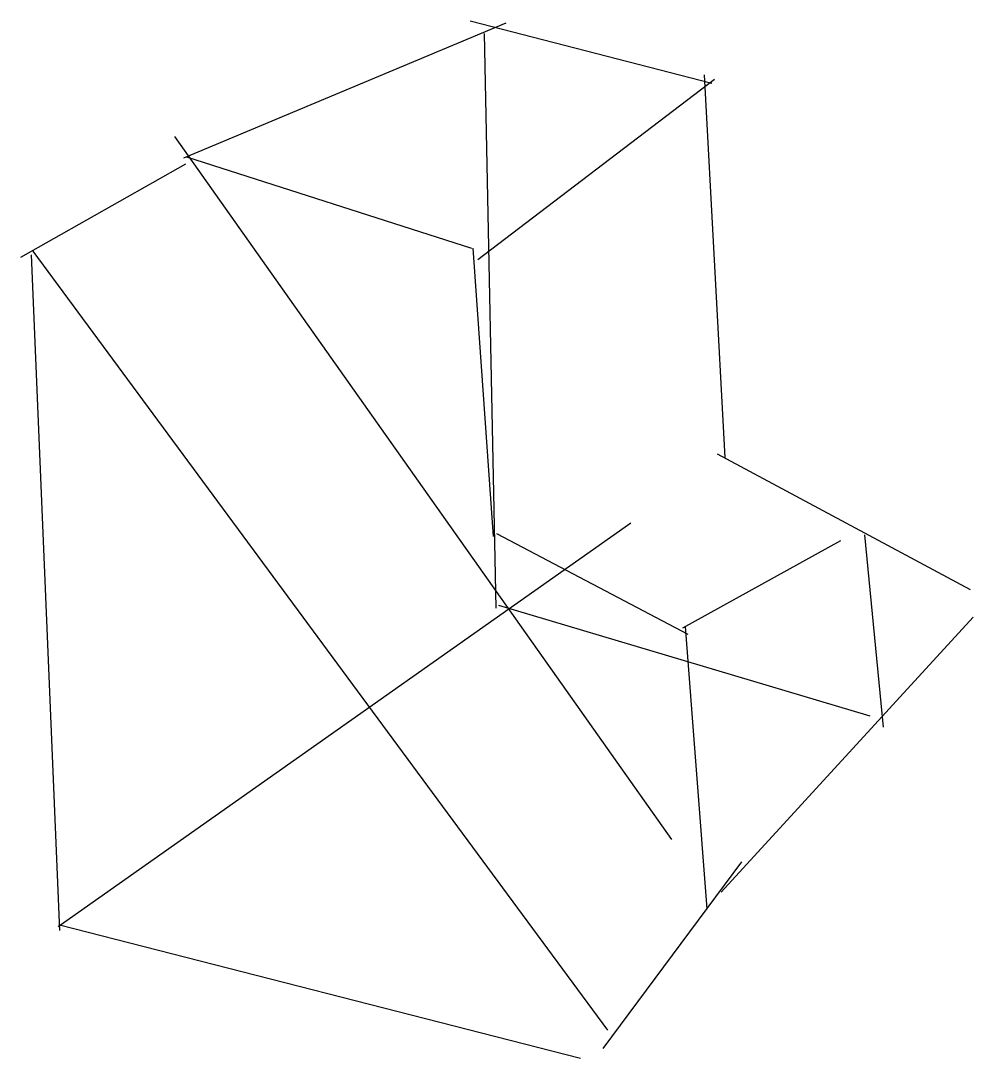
# Model space of a CAD drawing. Header units: millimetres. Extents: x 127.5 to 193.5, y 333.4 to 405.3.
import ezdxf

# ---------------------------------------------------------------- set-up
doc = ezdxf.new("R2010")
doc.units = ezdxf.units.MM
doc.layers.get('0').update_dxf_attribs({"lineweight": 30})

msp = doc.modelspace()

# ---------------------------------------------------------------- linework, layer by layer
for p, q in [((138.777, 395.762), (161.103, 405.125)), ((158.614, 405.265), (175.362, 400.95)), ((159.584, 404.384), (160.379, 364.552)), ((159.143, 388.71), (175.538, 401.214)), ((174.814, 401.512), (176.244, 374.998)), ((138.117, 397.245), (172.563, 348.516)), ((138.957, 395.843), (158.702, 389.503)), ((127.475, 388.878), (138.914, 395.349)), ((128.204, 389.033), (130.155, 342.214)), ((128.302, 389.291), (168.132, 335.321)), ((158.79, 389.503), (160.201, 369.513)), ((175.727, 375.246), (193.244, 365.858)), ((169.731, 370.445), (130.06, 342.478)), ((160.446, 369.737), (173.686, 362.761)), ((187.238, 356.302), (185.959, 369.635)), ((173.336, 363.191), (184.291, 369.246)), ((160.573, 364.754), (186.296, 357.091)), ((176.001, 344.882), (193.463, 363.937)), ((173.499, 363.277), (175, 343.722)), ((167.821, 334.032), (177.441, 346.976)), ((130.155, 342.603), (166.264, 333.366))]:
    msp.add_line(p, q)

doc.saveas('drawing.dxf')
